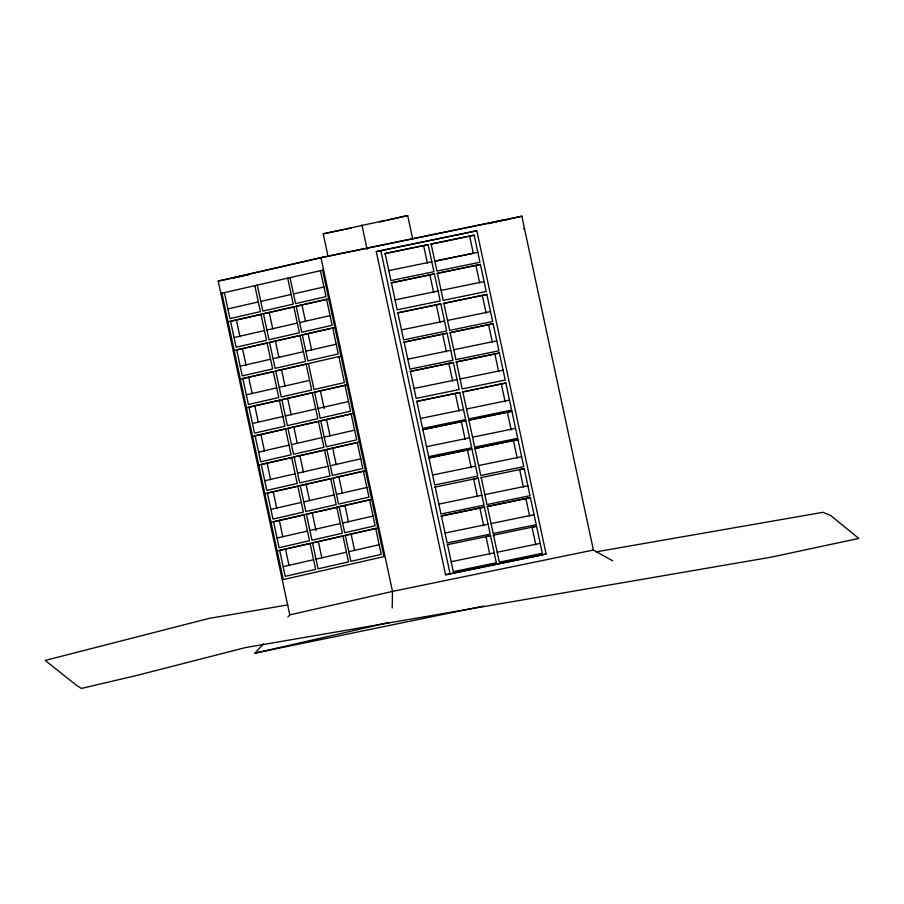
<?xml version="1.0" encoding="UTF-8"?>
<svg xmlns="http://www.w3.org/2000/svg" width="904" height="904" viewBox="0 0 904 904"><rect width="100%" height="100%" fill="white"/><g stroke="black" fill="none" stroke-linecap="round" stroke-linejoin="round"><path stroke-width="1.36" d="M392.2 608.008L392.505 591.408L320.943 257.583L521.834 216.214L593.408 550.05L612.584 560.796M483.583 606.064L254.951 653.14L263.426 643.84M287.901 616.957L289.788 614.889L392.505 591.408L593.408 550.05L592.391 550.276M327.892 255.651L323.214 233.831L407.67 215.57L412.631 238.758M379.657 221.966L384.991 220.745M387.658 220.135L407.67 215.57M289.788 614.889L218.214 281.054L320.943 257.583M488.341 223.672L506.161 219.604L322.954 257.324L233.899 277.675L247.673 274.839M505.404 219.977L521.834 216.214M376.279 251.583L476.815 230.78L546.095 553.971L541.598 554.999L445.559 574.774L376.279 251.583L476.815 230.78M384.641 253.696L428.134 244.634L433.931 271.697L390.923 280.556L385.115 253.493L428.134 244.634M430.654 244.216L474.148 235.164L479.945 262.228L436.937 271.087L431.129 244.023L474.148 235.164M220.87 293.438L323.598 269.968M523.472 228.836L524.489 228.599M227.91 308.908L258.318 301.959M260.781 301.405L291.178 294.455M293.517 293.913L323.914 286.975M390.923 282.963L434.406 273.912L440.214 300.976L397.195 309.835L391.398 282.771L434.406 273.912M228.045 321.847L328.717 298.84M260.962 314.321L266.533 340.277L236.125 347.226L230.565 321.27L261.516 314.332M293.834 306.806L299.393 332.774L268.996 339.723L263.426 313.756L294.376 306.818M326.57 299.326L332.13 325.293L301.733 332.243L296.162 306.275L327.112 299.337M436.937 273.494L480.419 264.443L486.228 291.506L443.209 300.354L437.412 273.29L480.419 264.443M234.046 337.554L264.454 330.604M266.917 330.039L297.326 323.09M299.653 322.558L330.062 315.609M234.181 350.481L334.853 327.474M267.109 342.955L272.669 368.922L242.261 375.872L236.701 349.904L267.652 342.966M299.97 335.452L305.541 361.408L275.132 368.357L269.561 342.401L300.512 335.452M332.706 327.96L338.277 353.927L307.868 360.877L302.309 334.909L333.26 327.971M397.353 312.976L440.836 303.925L446.644 330.988L403.625 339.847L397.828 312.784L440.836 303.925M443.367 303.507L486.861 294.455L492.657 321.519L449.65 330.367L443.841 303.303L486.861 294.455M240.193 366.188L270.59 359.238M273.053 358.673L303.462 351.724M305.789 351.193L336.198 344.243M240.317 379.126L341 356.108M273.245 371.601L278.805 397.557L248.408 404.506L242.837 378.55L273.788 371.601M306.106 364.086L311.677 390.042L281.268 396.992L275.709 371.036L306.659 364.097M403.636 342.254L447.118 333.203L452.915 360.267L409.907 369.126L404.099 342.062L447.118 333.203M449.65 332.785L493.132 323.722L498.929 350.797L455.921 359.645L450.113 332.582L493.132 323.722M246.329 394.822L276.737 387.872M279.189 387.319L309.597 380.369M246.464 407.76L347.136 384.754M279.381 400.235L284.952 426.191L254.544 433.14L248.973 407.184L279.935 400.246M312.253 392.72L317.812 418.688L287.404 425.637L281.845 399.67L312.795 392.731M344.989 385.24L350.549 411.207L320.152 418.156L314.581 392.189L345.531 385.251M409.907 371.533L453.39 362.481L459.198 389.545L416.179 398.404L410.382 371.329L453.39 362.481M455.921 362.063L499.403 353.001L505.212 380.064L462.193 388.923L456.396 361.86L499.403 353.001M252.465 423.467L282.873 416.518M285.336 415.953L315.745 409.003M318.072 408.472L348.481 401.523M252.6 436.395L353.272 413.388M285.528 428.869L291.088 454.836L260.68 461.786L255.12 435.818L286.071 428.88M318.389 421.366L323.948 447.322L293.551 454.271L287.98 428.315L318.931 421.366M351.125 413.874L356.696 439.841L326.287 446.791L320.717 420.823L351.679 413.885M416.337 401.546L459.831 392.494L465.628 419.558L422.62 428.417L416.812 401.342L459.831 392.494M462.351 392.076L505.844 383.013L511.641 410.077L468.634 418.936L462.825 391.873L505.844 383.013M258.612 452.102L289.009 445.152M291.472 444.587L321.88 437.638M324.208 437.107L354.617 430.157M258.736 465.04L359.419 442.022M291.664 457.514L297.224 483.47L266.827 490.42L261.256 464.464L292.207 457.514M324.525 450L330.096 475.956L299.687 482.905L294.128 456.949L325.078 450.011M357.272 442.519L362.832 468.475L332.423 475.425L326.864 449.469L357.814 442.519M422.394 429.773L465.876 420.71L471.685 447.774L428.666 456.633L422.869 429.569L465.876 420.71M468.408 420.292L511.89 411.241L517.698 438.304L474.679 447.164L468.882 420.1L511.89 411.241M264.748 480.736L295.156 473.786M297.608 473.233L328.016 466.283M330.356 465.752L360.752 458.803M264.872 493.674L365.555 470.668M297.8 486.149L303.371 512.116L272.963 519.054L267.392 493.098L298.354 486.16M330.672 478.634L336.231 504.601L305.823 511.551L300.264 485.584L331.214 478.645M363.408 471.153L368.968 497.121L338.571 504.07L333 478.103L363.95 471.165M428.462 458.102L471.956 449.039L477.753 476.103L434.745 484.962L428.937 457.899L471.956 449.039M474.476 448.621L517.969 439.57L523.766 466.633L480.758 475.493L474.95 448.429L517.969 439.57M270.884 509.381L301.292 502.432M303.755 501.867L334.152 494.917M336.491 494.386L366.9 487.437M271.019 522.309L371.691 499.302M303.936 514.783L309.507 540.75L279.099 547.7L273.539 521.732L304.49 514.794M336.808 507.28L342.367 533.236L311.97 540.185L306.399 514.229L337.35 507.28M369.544 499.788L375.115 525.755L344.707 532.705L339.136 506.737L370.098 499.799M435.163 486.962L440.971 514.026L483.99 505.166L478.182 478.103L473.673 479.143L477.448 496.725M481.188 477.493L486.985 504.556L530.004 495.697L524.196 468.634L519.687 469.662L523.461 487.256M277.031 538.016L307.428 531.066M309.891 530.501L340.299 523.552M342.627 523.02L373.036 516.071M277.155 550.954L377.838 527.936M310.083 543.428L315.643 569.384L285.246 576.334L279.675 550.378L310.626 543.428M342.944 535.914L348.515 561.881L318.106 568.819L312.535 542.863L343.497 535.925M375.68 528.433L381.251 554.389L350.842 561.339L345.283 535.383L376.233 528.433M440.903 516.127L484.386 507.065L490.194 534.128L447.175 542.988L441.378 515.924L484.386 507.065M486.917 506.647L530.411 497.595L536.208 524.659L493.2 533.518L487.392 506.455L530.411 497.595M283.167 566.65L313.575 559.712M316.027 559.147L346.435 552.197M348.774 551.666L379.171 544.716M447.514 544.57L453.322 571.633L496.33 562.774L490.533 535.71L486.024 536.739L489.798 554.333M493.527 535.089L499.336 562.164L542.343 553.304L536.547 526.241L532.038 527.269L535.812 544.863M445.559 574.774L546.095 553.971M254.951 653.14L389.195 622.46M323.214 233.831L343.407 229.672M346.096 229.119L351.486 228.011M218.214 281.054L242.984 275.957M245.741 275.392L248.487 274.827M388.788 270.612L431.807 261.764M434.801 261.143L477.82 252.284M434.327 261.346L473.312 253.312L469.639 236.193M395.059 299.891L438.078 291.031M441.084 290.421L484.092 281.562M401.5 329.903L444.508 321.044M447.514 320.434L490.522 311.575M407.772 359.182L450.791 350.323M453.785 349.712L496.804 340.853M414.055 388.46L457.062 379.601M460.068 378.979L503.076 370.131M420.484 418.473L463.503 409.614M466.498 408.992L509.517 400.144M426.541 446.689L469.549 437.841M472.555 437.22L515.562 428.36M432.609 475.018L475.617 466.17M478.623 465.549L521.642 456.689M434.7 487.166L478.182 478.103M480.713 477.685L524.196 468.634M438.835 504.093L481.855 495.234M484.849 494.612L527.868 485.753M445.05 533.044L488.058 524.196M491.064 523.574L534.072 514.715M447.051 544.773L490.533 535.71M493.064 535.292L536.547 526.241M451.186 561.689L494.205 552.841M497.2 552.22L540.219 543.361M287.913 604.866L208.745 618.483L45.2 660.428L76.829 685.594L81.473 688.43L137.939 675.152L245.255 647.626L771.327 557.135L858.8 538.422L830.708 515.54L822.945 512.319L596.256 551.824M475.922 265.471L479.685 283.054M482.352 295.484L486.126 313.078M488.623 324.762L492.397 342.345M494.906 354.029L498.669 371.623M501.336 384.042L505.11 401.636M507.393 412.269L511.155 429.863M513.461 440.598L517.235 458.192M525.902 498.624L529.676 516.218M423.626 245.662L427.4 263.256M429.897 274.94L433.671 292.534M436.338 304.953L440.112 322.547M442.61 334.231L446.384 351.825M448.892 363.51L452.655 381.104M455.322 393.522L459.096 411.117M461.368 421.739L465.142 439.333M467.447 450.068L471.221 467.662M479.888 508.093L483.663 525.687M380.776 250.544L450.068 573.746M361.905 224.994L367.16 249.538M322.581 270.194L383.974 556.582L283.291 579.588L221.898 293.201M320.434 270.691L325.994 296.648L295.585 303.597L290.026 277.641M338.853 356.605L344.413 382.561L314.004 389.511L308.445 363.555M302.004 305.077L305.518 321.474M308.14 333.712L311.654 350.108M320.423 390.991L324.231 408.755M326.559 419.625L330.073 436.022M332.695 448.26L336.209 464.656M338.842 476.905L342.356 493.301M344.978 505.539L348.492 521.936M351.114 534.174L354.628 550.581M287.687 278.172L293.258 304.128L262.849 311.078L257.29 285.122M269.256 312.558L272.771 328.954M275.404 341.192L278.918 357.588M281.539 369.838L285.054 386.234M287.675 398.472L291.19 414.868M293.823 427.106L297.337 443.502M299.958 455.752L303.473 472.148M306.094 484.386L309.609 500.782M312.242 513.02L316.05 530.784M318.377 541.665L321.892 558.062M254.826 285.687L260.386 311.643L229.989 318.592L224.418 292.636M236.396 320.072L239.91 336.469M242.532 348.707L246.046 365.103M248.679 377.341L252.193 393.737M254.815 405.986L258.329 422.383M260.951 434.621L264.465 451.017M267.098 463.255L270.612 479.651M273.234 491.9L276.748 508.297M279.37 520.534L282.884 536.931M285.506 549.169L289.031 565.565"/></g></svg>
